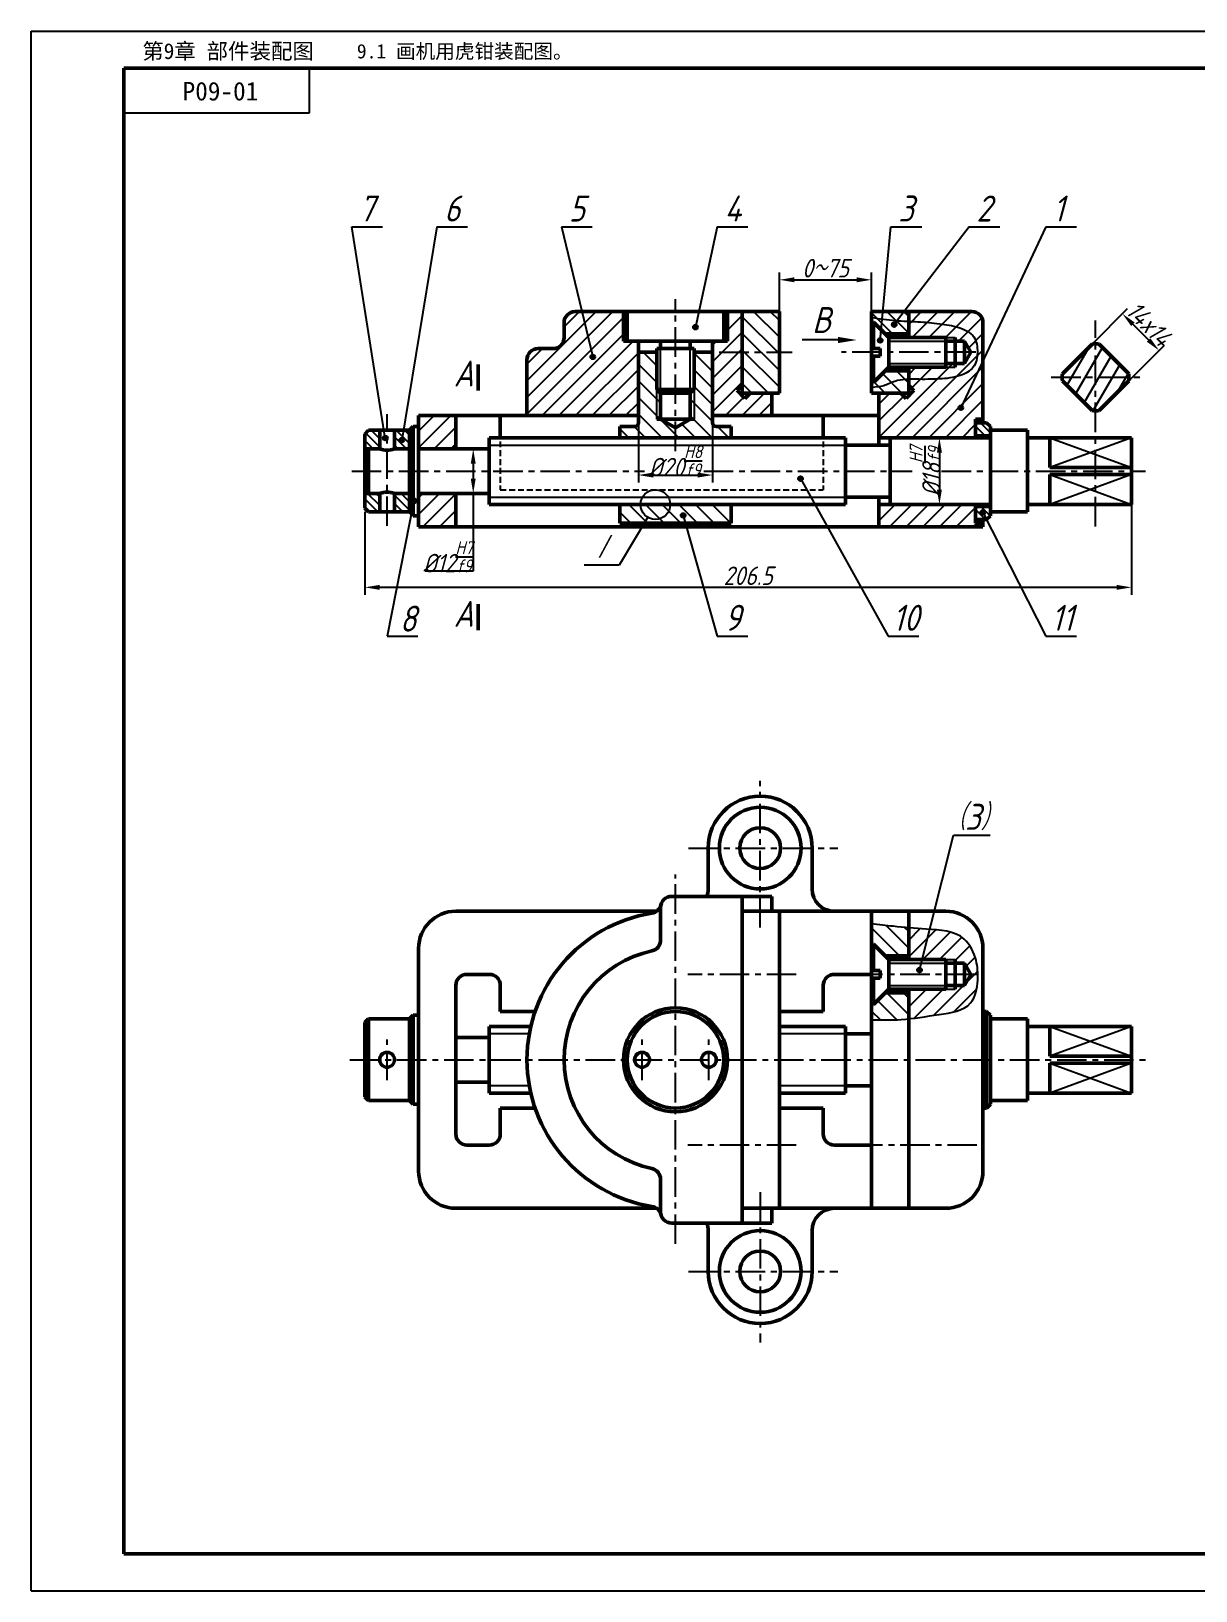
# Model space of a CAD drawing. Header units: millimetres. Extents: x 0 to 594, y 0 to 420.
# Drawn here: x 0 to 313.7, y 0 to 420 of the extents above; entities that cross this region are included whole.
import ezdxf

# ---------------------------------------------------------------- set-up
doc = ezdxf.new("R2010")
doc.units = ezdxf.units.MM
doc.header["$LTSCALE"] = 0.25
doc.linetypes.add('CENTER', pattern=[50.8, 31.75, -6.35, 6.35, -6.35])
doc.linetypes.add('HIDDEN', pattern=[9.525, 6.35, -3.175])
for name, color, linetype in [('点画线层', 7, 'CENTER'), ('细实线层', 7, 'Continuous'), ('虚线层', 7, 'HIDDEN')]:
    doc.layers.add(name, color=color, linetype=linetype)
doc.layers.add('粗实线层', color=7, linetype='Continuous', lineweight=50)
doc.styles.get("Standard").update_dxf_attribs({"font": 'gbeitc.shx', "height": 5, "bigfont": 'gbcbig.shx'})
doc.styles.add('宋体', font='', dxfattribs={"height": 3})
doc.styles.get('宋体').set_extended_font_data('SimSun')
doc.dimstyles.new('ISO-25', dxfattribs={"dimtxt": 5, "dimasz": 4, "dimexe": 2, "dimexo": 0, "dimtad": 1, "dimtoh": 1, "dimdsep": 46, "dimtxsty": 'Standard', "dimcen": 0, "dimclrd": 256, "dimclre": 256, "dimclrt": 256, "dimadec": 0, "dimazin": 0, "dimtfac": 1, "dimtmove": 0, "dimatfit": 3, "dimfxl": 0, "dimlwd": -1, "dimlwe": -1, "dimarcsym": 0})
pattern_1 = [(135, (-439.6516, 489.0503), (-1.122532, -1.122532), [])]

# ---------------------------------------------------------------- blocks, each defined once
blk = doc.blocks.new('*D2')
at = {"transparency": 16777216}
for p, q in [((89.87, 290.52), (89.87, 268.23)), ((296.37, 292.52), (296.37, 268.23)), ((292.37, 270.23), (93.87, 270.23))]:
    blk.add_line(p, q, dxfattribs=at)
for points in [[(93.87, 270.89), (93.87, 269.56), (89.87, 270.23)], [(292.37, 270.89), (292.37, 269.56), (296.37, 270.23)]]:
    blk.add_solid(points, dxfattribs=at)
at = {"layer": 'Defpoints', "color": 0, "transparency": 16777216}
for p in [(89.87, 290.52), (296.37, 292.52), (89.87, 270.23)]:
    blk.add_point(p, dxfattribs=at)
at = {"transparency": 16777216, "insert": (193.12, 273.35), "char_height": 5, "attachment_point": 5}
blk.add_mtext('206.5', dxfattribs=at)
blk = doc.blocks.new('*D3')
at = {"transparency": 16777216}
for p, q in [((201.55, 344.52), (201.55, 355.05)), ((205.55, 353.05), (222.37, 353.05)), ((226.37, 344.52), (226.37, 355.05))]:
    blk.add_line(p, q, dxfattribs=at)
for points in [[(205.55, 353.72), (205.55, 352.39), (201.55, 353.05)], [(222.37, 353.72), (222.37, 352.39), (226.37, 353.05)]]:
    blk.add_solid(points, dxfattribs=at)
at = {"layer": 'Defpoints', "color": 0, "transparency": 16777216}
for p in [(226.37, 353.05), (201.55, 344.52), (226.37, 344.52)]:
    blk.add_point(p, dxfattribs=at)
at = {"transparency": 16777216, "insert": (213.96, 356.18), "char_height": 5, "attachment_point": 5}
blk.add_mtext('0～75', dxfattribs=at)
blk = doc.blocks.new('*D6')
at = {"transparency": 16777216}
for p, q in [((231.37, 310.52), (246.65, 310.52)), ((244.65, 306.52), (244.65, 296.52)), ((231.37, 292.52), (246.65, 292.52))]:
    blk.add_line(p, q, dxfattribs=at)
for points in [[(243.99, 306.52), (245.32, 306.52), (244.65, 310.52)], [(243.99, 296.52), (245.32, 296.52), (244.65, 292.52)]]:
    blk.add_solid(points, dxfattribs=at)
at = {"layer": 'Defpoints', "color": 0, "transparency": 16777216}
for p in [(231.37, 310.52), (231.37, 292.52), (244.65, 292.52)]:
    blk.add_point(p, dxfattribs=at)
at = {"transparency": 16777216, "insert": (240.82, 301.52), "char_height": 5, "attachment_point": 5, "rotation": 90}
blk.add_mtext('%%C18{\\H0.7x;\\SH7/f9;}', dxfattribs=at)
blk = doc.blocks.new('*D7')
at = {"transparency": 16777216}
for p, q in [((163.55, 314.52), (163.55, 298.47)), ((183.55, 314.52), (183.55, 298.47)), ((167.55, 300.47), (179.55, 300.47))]:
    blk.add_line(p, q, dxfattribs=at)
for points in [[(167.55, 301.13), (167.55, 299.8), (163.55, 300.47)], [(179.55, 301.13), (179.55, 299.8), (183.55, 300.47)]]:
    blk.add_solid(points, dxfattribs=at)
at = {"layer": 'Defpoints', "color": 0, "transparency": 16777216}
for p in [(163.55, 314.52), (183.55, 314.52), (183.55, 300.47)]:
    blk.add_point(p, dxfattribs=at)
at = {"transparency": 16777216, "insert": (173.55, 304.3), "char_height": 5, "attachment_point": 5}
blk.add_mtext('%%C20{\\H0.7x;\\SH8/f9;}', dxfattribs=at)
blk = doc.blocks.new('*D8')
at = {"transparency": 16777216}
for p, q in [((114.37, 307.52), (121.07, 307.52)), ((119.07, 303.52), (119.07, 299.52)), ((114.37, 295.52), (121.07, 295.52)), ((119.07, 295.52), (119.07, 274.62)), ((119.07, 274.62), (106.09, 274.62))]:
    blk.add_line(p, q, dxfattribs=at)
for points in [[(118.41, 303.52), (119.74, 303.52), (119.07, 307.52)], [(118.41, 299.52), (119.74, 299.52), (119.07, 295.52)]]:
    blk.add_solid(points, dxfattribs=at)
at = {"layer": 'Defpoints', "color": 0, "transparency": 16777216}
for p in [(114.37, 307.52), (114.37, 295.52), (119.07, 295.52)]:
    blk.add_point(p, dxfattribs=at)
at = {"transparency": 16777216, "insert": (112.27, 278.45), "char_height": 5, "attachment_point": 5}
blk.add_mtext('%%C12{\\H0.7x;\\SH7/f9;}', dxfattribs=at)
blk = doc.blocks.new('*D9')
at = {"transparency": 16777216}
for p, q in [((285.76, 335.74), (295.35, 345.33)), ((296.76, 341.08), (301, 336.84)), ((295.66, 325.84), (305.25, 335.43))]:
    blk.add_line(p, q, dxfattribs=at)
for points in [[(297.23, 341.56), (296.29, 340.61), (293.93, 343.91)], [(301.47, 337.31), (300.53, 336.37), (303.83, 334.01)]]:
    blk.add_solid(points, dxfattribs=at)
at = {"layer": 'Defpoints', "color": 0, "transparency": 16777216}
for p in [(285.76, 335.74), (303.83, 334.01), (295.66, 325.84)]:
    blk.add_point(p, dxfattribs=at)
at = {"transparency": 16777216, "insert": (301.09, 341.17), "char_height": 5, "attachment_point": 5, "rotation": 315}
blk.add_mtext('14x14', dxfattribs=at)

msp = doc.modelspace()

# ---------------------------------------------------------------- hatches: boundary and pattern name
h = msp.add_hatch()
h.set_pattern_fill('ANSI31', color=256, style=0)
h.set_pattern_definition([(45, (116.1975, -160.7896), (-2.245064, 2.245064), [])])
h.paths.add_polyline_path([(114.372, 316.523), (104.372, 316.523), (104.372, 313.523), (104.372, 307.523), (114.372, 307.523)])
h.paths.add_polyline_path([(114.372, 295.523), (104.372, 295.523), (104.372, 289.523), (104.372, 286.523), (114.372, 286.523)])
h.paths.add_polyline_path([(256.372, 341.523, 0.4142136), (253.372, 344.523), (236.372, 344.523), (236.372, 337.523), (246.372, 337.523), (248.872, 337.523), (248.872, 336.523), (251.372, 336.523), (253.104, 333.523), (251.372, 330.523), (248.872, 330.523), (248.872, 329.523), (246.372, 329.523), (236.372, 329.523), (236.372, 324.645), (237.786, 323.23), (235.664, 321.109), (234.25, 322.523), (228.372, 322.523), (228.372, 310.523), (254.372, 310.523), (254.372, 314.523), (254.372, 315.523), (256.372, 315.523)])
h.paths.add_polyline_path([(248.872, 337.523), (246.372, 337.523), (246.372, 336.523), (248.872, 336.523)], flags=17)
h.paths.add_polyline_path([(248.872, 330.523), (246.372, 330.523), (246.372, 329.523), (248.872, 329.523)], flags=17)
h.paths.add_polyline_path([(254.372, 292.023), (254.372, 292.523), (231.372, 292.523), (228.372, 292.523), (228.372, 286.523), (256.372, 286.523), (256.372, 287.523), (254.372, 287.523)])
h = msp.add_hatch()
h.set_pattern_fill('ANSI31', color=256, style=0)
h.set_pattern_definition([(45, (-439.6516, 489.0503), (-2.245064, 2.245064), [])])
h.paths.add_polyline_path([(163.552, 333.523), (163.552, 336.523), (160.552, 336.523), (159.552, 336.523), (159.552, 344.523), (146.552, 344.523, 0.4142136), (143.552, 341.523), (143.552, 337.523, -0.4142136), (140.552, 334.523), (136.552, 334.523, 0.4142136), (133.552, 331.523), (133.552, 316.523), (163.552, 316.523)])
h.paths.add_polyline_path([(191.552, 344.523), (187.552, 344.523), (187.552, 336.523), (186.552, 336.523), (183.552, 336.523), (183.552, 316.523), (199.552, 316.523), (199.552, 322.523), (193.673, 322.523), (192.259, 321.109), (190.137, 323.23), (191.552, 324.645)])
h = msp.add_hatch()
h.set_pattern_fill('ANSI31', color=256, angle=90, style=0)
h.set_pattern_definition([(135, (116.1975, -160.7896), (-2.245064, -2.245064), [])])
h.paths.add_polyline_path([(201.552, 344.523), (191.552, 344.523), (191.552, 333.523), (201.552, 333.523)])
h.paths.add_polyline_path([(201.552, 333.523), (191.552, 333.523), (191.552, 324.645), (191.552, 322.523), (200.752, 322.523), (201.552, 322.523)])
h.paths.add_polyline_path([(236.372, 344.523), (226.372, 344.523), (226.372, 341.612), (226.872, 341.612), (230.006, 338.523), (236.372, 338.523)])
h.paths.add_polyline_path([(236.372, 328.523), (230.006, 328.523), (226.872, 325.435), (226.372, 325.435), (226.372, 322.523), (236.372, 322.523)])
h = msp.add_hatch(color=256)
edge = h.paths.add_edge_path()
edge.add_arc((178.928, 340.299), 0.64, 0, 360)
h = msp.add_hatch(color=256)
edge = h.paths.add_edge_path()
edge.add_arc((232.475, 340.975), 0.64, 0, 360)
h = msp.add_hatch(color=256)
edge = h.paths.add_edge_path()
edge.add_arc((228.7, 336.734), 0.64, 0, 360)
h = msp.add_hatch(color=256)
edge = h.paths.add_edge_path()
edge.add_arc((151.263, 332.288), 0.64, 0, 360)
h = msp.add_hatch()
h.set_pattern_fill('ANSI31', color=256, angle=90, style=0)
h.set_pattern_definition([(135, (-439.6516, 489.0503), (-2.245064, -2.245064), [])])
h.paths.add_polyline_path([(168.552, 333.523), (163.552, 333.523), (163.552, 314.523, -0.4142136), (162.552, 313.523), (158.552, 313.523), (158.552, 310.523), (173.552, 310.523), (173.552, 313.214), (169.552, 315.523), (168.552, 315.523), (168.552, 323.523)])
h.paths.add_polyline_path([(183.552, 333.523), (178.552, 333.523), (178.552, 323.523), (178.552, 315.523), (177.552, 315.523), (173.552, 313.214), (173.552, 310.523), (188.552, 310.523), (188.552, 313.523), (184.552, 313.523, -0.4142136), (183.552, 314.523)])
h.paths.add_polyline_path([(169.552, 322.523), (168.552, 323.523), (168.552, 315.523), (169.552, 315.523)], flags=17)
h.paths.add_polyline_path([(178.552, 323.523), (177.552, 322.523), (177.552, 315.523), (178.552, 315.523)], flags=17)
h.paths.add_polyline_path([(188.552, 292.523), (158.552, 292.523), (158.552, 287.523), (188.552, 287.523)])
h = msp.add_hatch(color=256)
edge = h.paths.add_edge_path()
edge.add_arc((250.402, 318.591), 0.64, 0, 360)
h = msp.add_hatch()
h.set_pattern_fill('ANSI31', color=256, scale=0.5, angle=90, style=0)
h.set_pattern_definition(pattern_1)
h.paths.add_polyline_path([(93.872, 312.523), (90.872, 312.523), (89.872, 311.523), (89.872, 307.523), (93.872, 307.523)])
h.paths.add_polyline_path([(101.872, 312.523), (97.872, 312.523), (97.872, 307.523), (101.872, 307.523)])
h.paths.add_polyline_path([(93.872, 295.523), (90.872, 295.523), (89.872, 295.523), (89.872, 291.523), (90.872, 290.523), (93.872, 290.523)])
h.paths.add_polyline_path([(101.872, 295.523), (97.872, 295.523), (97.872, 290.523), (101.872, 290.523)])
h = msp.add_hatch(color=256)
edge = h.paths.add_edge_path()
edge.add_arc((95.393, 310.441), 0.64, 0, 360)
h = msp.add_hatch()
h.set_pattern_fill('ANSI31', color=256, scale=0.5, angle=90, style=0)
h.set_pattern_definition(pattern_1)
h.paths.add_polyline_path([(258.372, 313.523), (257.372, 314.523), (254.372, 314.523), (254.372, 311.023), (258.372, 311.023), (258.372, 312.523)])
h.paths.add_polyline_path([(258.372, 290.523), (258.372, 292.023), (254.372, 292.023), (254.372, 288.523), (257.372, 288.523), (258.372, 289.523)])
h = msp.add_hatch(color=256)
edge = h.paths.add_edge_path()
edge.add_arc((99.829, 309.887), 0.64, 0, 360)
h = msp.add_hatch(color=256)
edge = h.paths.add_edge_path()
edge.add_arc((207.234, 299.506), 0.64, 0, 360)
h = msp.add_hatch(color=256)
edge = h.paths.add_edge_path()
edge.add_arc((103.118, 293.532), 0.64, 0, 360)
h = msp.add_hatch(color=256)
edge = h.paths.add_edge_path()
edge.add_arc((175.625, 289.61), 0.64, 0, 360)
h = msp.add_hatch(color=256)
edge = h.paths.add_edge_path()
edge.add_arc((256.332, 290.418), 0.64, 0, 360)
h = msp.add_hatch()
h.set_pattern_fill('ANSI31', color=256, angle=90, style=0)
h.set_pattern_definition([(135, (-272.0847, 151.6688), (-2.245064, -2.245064), [])])
edge = h.paths.add_edge_path()
edge.add_spline(control_points=[(236.372, 178.566), (234.974, 178.68), (231.688, 178.977), (228.323, 179.358), (226.372, 179.578)], knot_values=[60.9224074, 60.9224074, 60.9224074, 60.9224074, 65.1691788, 71.0309723, 71.0309723, 71.0309723, 71.0309723], degree=3, periodic=0)
edge.add_line((226.372, 179.578), (226.372, 174.095))
edge.add_line((226.372, 174.095), (226.872, 174.095))
edge.add_line((226.872, 174.095), (230.006, 171.007))
edge.add_line((230.006, 171.007), (236.372, 171.007))
edge.add_line((236.372, 171.007), (236.372, 178.566))
edge = h.paths.add_edge_path()
edge.add_line((236.372, 161.007), (230.006, 161.007))
edge.add_line((230.006, 161.007), (226.872, 157.918))
edge.add_line((226.872, 157.918), (226.372, 157.918))
edge.add_line((226.372, 157.918), (226.372, 153.768))
edge.add_spline(control_points=[(226.372, 153.768), (229.067, 153.726), (232.453, 153.675), (235.709, 153.961), (236.372, 154.03)], knot_values=[0, 0, 0, 0, 8.004043, 10.0547279, 10.0547279, 10.0547279, 10.0547279], degree=3, periodic=0)
edge.add_line((236.372, 154.03), (236.372, 161.007))
h = msp.add_hatch()
h.set_pattern_fill('ANSI31', color=256, style=0)
h.set_pattern_definition([(45, (-272.0847, 151.6688), (-2.245064, 2.245064), [])])
edge = h.paths.add_edge_path()
edge.add_spline(control_points=[(236.372, 154.03), (239.05, 154.311), (244.588, 155.272), (253.715, 156.491), (255.208, 164.222), (254.813, 170.152), (251.222, 177.636), (243.001, 178.07), (237.908, 178.44), (236.372, 178.566)], knot_values=[10.0547279, 10.0547279, 10.0547279, 10.0547279, 18.3395982, 27.3166632, 33.7626683, 39.1251481, 45.653877, 56.2538739, 60.9224074, 60.9224074, 60.9224074, 60.9224074], degree=3, periodic=0)
edge.add_line((236.372, 178.566), (236.372, 170.007))
edge.add_line((236.372, 170.007), (246.372, 170.007))
edge.add_line((246.372, 170.007), (248.872, 170.007))
edge.add_line((248.872, 170.007), (248.872, 169.007))
edge.add_line((248.872, 169.007), (251.372, 169.007))
edge.add_line((251.372, 169.007), (253.104, 166.007))
edge.add_line((253.104, 166.007), (251.372, 163.007))
edge.add_line((251.372, 163.007), (248.872, 163.007))
edge.add_line((248.872, 163.007), (248.872, 162.007))
edge.add_line((248.872, 162.007), (246.372, 162.007))
edge.add_line((246.372, 162.007), (236.372, 162.007))
edge.add_line((236.372, 162.007), (236.372, 154.03))
h.paths.add_polyline_path([(248.872, 170.007), (246.372, 170.007), (246.372, 169.007), (248.872, 169.007)], flags=17)
h.paths.add_polyline_path([(248.872, 163.007), (246.372, 163.007), (246.372, 162.007), (248.872, 162.007)], flags=17)
h = msp.add_hatch(color=256)
edge = h.paths.add_edge_path()
edge.add_arc((239.279, 167.175), 0.64, 0, 360)
at = {"layer": '细实线层'}
h = msp.add_hatch(dxfattribs=at)
h.set_pattern_fill('ANSI31', color=256, angle=15, style=0)
h.set_pattern_definition([(60, (-72.1097, 199.0826), (-2.74963, 1.5875), [])])
h.paths.add_polyline_path([(286.713, 335.793, 0.0264372), (285.763, 335.743), (277.763, 327.743, 0.0264372), (277.713, 326.793), (286.713, 326.793)])
h.paths.add_polyline_path([(286.713, 326.793), (277.713, 326.793, 0.0264372), (277.763, 325.843), (285.763, 317.843, 0.0264372), (286.713, 317.793)])
h.paths.add_polyline_path([(295.662, 325.843, 0.0264372), (295.713, 326.793), (286.713, 326.793), (286.713, 317.793, 0.0264372), (287.662, 317.843)])
h.paths.add_polyline_path([(287.662, 335.743, 0.0264372), (286.713, 335.793), (286.713, 326.793), (295.713, 326.793, 0.0264372), (295.662, 327.743)])

# ---------------------------------------------------------------- linework, layer by layer
for p, q in [((0, 0), (0, 420)), ((0, 420), (594, 420)), ((75, 398), (75, 410)), ((25, 398), (75, 398)), ((86.347, 367.307), (94.619, 367.307)), ((109.297, 367.307), (99.829, 309.887)), ((109.297, 367.307), (117.57, 367.307)), ((142.874, 367.307), (151.147, 367.307)), ((142.874, 367.307), (151.263, 332.288)), ((184.804, 367.307), (178.928, 340.299)), ((184.804, 367.307), (193.076, 367.307)), ((228.7, 336.734), (231.597, 367.307)), ((231.597, 367.307), (239.87, 367.307)), ((252.685, 367.307), (232.475, 340.975)), ((273.309, 367.307), (250.402, 318.591)), ((252.685, 367.307), (260.958, 367.307)), ((273.309, 367.307), (281.581, 367.307)), ((231.022, 336.523), (246.372, 336.523)), ((246.372, 337.523), (248.872, 337.523)), ((169.552, 322.523), (169.552, 334.523)), ((177.552, 322.523), (177.552, 334.523)), ((231.022, 330.523), (246.372, 330.523)), ((246.372, 329.523), (248.872, 329.523)), ((168.552, 315.523), (168.552, 323.523)), ((178.552, 323.523), (178.552, 315.523)), ((123.372, 308.523), (219.372, 308.523)), ((274.372, 310.523), (296.372, 302.473)), ((296.372, 310.523), (274.372, 302.473)), ((274.372, 300.574), (296.372, 292.523)), ((296.372, 300.574), (274.372, 292.523)), ((123.372, 294.523), (219.372, 294.523)), ((166.102, 289.091), (158.409, 276.236)), ((158.409, 276.236), (148.957, 276.236)), ((95.895, 257.095), (104.168, 257.095)), ((184.804, 257.095), (193.076, 257.095)), ((230.828, 257.095), (239.101, 257.095)), ((273.309, 257.095), (281.581, 257.095)), ((239.279, 167.175), (248.451, 203.474)), ((248.451, 203.474), (258.346, 203.474)), ((231.022, 169.007), (246.372, 169.007)), ((246.372, 170.007), (248.872, 170.007)), ((231.022, 163.007), (246.372, 163.007)), ((246.372, 162.007), (248.872, 162.007)), ((274.372, 152.007), (296.372, 143.956)), ((296.372, 152.007), (274.372, 143.956)), ((134.169, 150.007), (123.372, 150.007)), ((219.372, 150.007), (201.552, 150.007)), ((274.372, 142.057), (296.372, 134.007)), ((296.372, 142.057), (274.372, 134.007)), ((134.169, 136.007), (123.372, 136.007)), ((219.372, 136.007), (201.552, 136.007)), ((0, 0), (594, 0))]:
    msp.add_line(p, q)
at = {"lineweight": 50}
for p, q in [((25, 10), (25, 410)), ((25, 410), (584, 410)), ((25, 10), (584, 10))]:
    msp.add_line(p, q, dxfattribs=at)
for centre, radius in [((178.928, 340.299), 0.64), ((232.475, 340.975), 0.64), ((228.7, 336.734), 0.64), ((151.263, 332.288), 0.64), ((250.402, 318.591), 0.64), ((95.393, 310.441), 0.64), ((99.829, 309.887), 0.64), ((207.234, 299.506), 0.64), ((103.118, 293.532), 0.64), ((168.156, 292.523), 4), ((175.625, 289.61), 0.64), ((256.332, 290.418), 0.64), ((239.279, 167.175), 0.64)]:
    msp.add_circle(centre, radius)
msp.add_spline([(226.372, 153.768), (234.375, 153.858), (244.621, 155.217), (253.053, 158.296), (254.958, 164.454), (254.504, 169.797), (251.331, 175.503), (241.085, 178.22), (232.199, 178.944), (226.372, 179.578)], degree=3)
at = {"layer": '点画线层'}
for p, q in [((173.552, 306.917), (173.552, 347.811)), ((286.713, 286.635), (286.713, 342.097)), ((185.343, 333.523), (204.969, 333.523)), ((254.44, 333.523), (218.269, 333.523)), ((274.787, 326.793), (299.07, 326.793)), ((95.872, 286.755), (95.872, 316.833)), ((86.355, 301.523), (165.202, 301.523)), ((181.152, 301.523), (237.27, 301.523)), ((245.245, 301.523), (300.166, 301.523)), ((196.372, 178.621), (196.372, 218.114)), ((177.053, 200.007), (217.314, 200.007)), ((173.552, 93.423), (173.552, 192.934)), ((206.106, 166.007), (176.862, 166.007)), ((254.734, 166.007), (221.331, 166.007)), ((95.872, 137.507), (95.872, 148.507)), ((164.552, 137.507), (164.552, 148.507)), ((182.552, 137.507), (182.552, 148.507)), ((85.834, 143.007), (300.78, 143.007)), ((206.106, 120.007), (176.862, 120.007)), ((254.734, 120.007), (221.331, 120.007)), ((196.372, 107.393), (196.372, 66.839)), ((177.053, 86.007), (217.314, 86.007))]:
    msp.add_line(p, q, dxfattribs=at)
at = {"layer": '粗实线层'}
for p, q in [((159.552, 344.523), (146.552, 344.523)), ((159.552, 344.523), (160.552, 344.523)), ((159.552, 336.523), (159.552, 344.523)), ((186.552, 344.523), (160.552, 344.523)), ((160.552, 344.523), (160.552, 336.523)), ((186.552, 344.523), (187.552, 344.523)), ((186.552, 344.523), (186.552, 336.523)), ((187.552, 344.523), (187.552, 336.523)), ((191.552, 344.523), (187.552, 344.523)), ((191.552, 344.523), (191.552, 322.523)), ((201.552, 344.523), (191.552, 344.523)), ((191.552, 324.645), (191.552, 344.523)), ((201.552, 322.523), (201.552, 344.523)), ((236.372, 344.523), (226.372, 344.523)), ((226.372, 322.523), (226.372, 344.523)), ((236.372, 344.523), (236.372, 337.523)), ((253.372, 344.523), (236.372, 344.523)), ((236.372, 337.523), (236.372, 344.523)), ((143.552, 341.523), (143.552, 337.523)), ((226.872, 341.612), (226.372, 341.612)), ((226.872, 341.612), (226.872, 334.523)), ((226.872, 341.612), (231.022, 337.523)), ((256.372, 314.523), (256.372, 341.523)), ((160.552, 336.523), (159.552, 336.523)), ((186.552, 336.523), (160.552, 336.523)), ((163.552, 316.523), (163.552, 336.523)), ((169.552, 336.523), (169.552, 334.523)), ((177.552, 336.523), (177.552, 334.523)), ((183.552, 336.523), (183.552, 316.523)), ((187.552, 336.523), (186.552, 336.523)), ((236.372, 338.523), (230.006, 338.523)), ((231.022, 337.523), (231.022, 333.523)), ((231.022, 337.523), (246.372, 337.523)), ((246.372, 337.523), (246.372, 333.523)), ((246.372, 336.523), (251.372, 336.523)), ((248.872, 329.523), (248.872, 337.523)), ((251.372, 330.523), (251.372, 336.523)), ((251.372, 336.523), (253.104, 333.523)), ((140.552, 334.523), (136.552, 334.523)), ((163.552, 333.523), (163.552, 314.523)), ((168.552, 333.523), (163.552, 333.523)), ((178.552, 334.523), (168.552, 334.523)), ((168.552, 334.523), (168.552, 323.523)), ((178.552, 334.523), (178.552, 323.523)), ((183.552, 333.523), (178.552, 333.523)), ((183.552, 314.523), (183.552, 333.523)), ((228.672, 334.523), (226.372, 334.523)), ((228.672, 332.523), (226.372, 332.523)), ((226.872, 332.523), (226.872, 325.435)), ((228.672, 332.523), (228.672, 334.523)), ((231.022, 333.523), (231.022, 329.523)), ((246.372, 333.523), (246.372, 329.523)), ((251.372, 330.523), (253.104, 333.523)), ((277.763, 327.743), (285.763, 335.743)), ((287.662, 335.743), (295.662, 327.743)), ((120.372, 323.217), (120.372, 330.217)), ((133.552, 331.523), (133.552, 316.523)), ((226.872, 325.435), (231.022, 329.523)), ((236.372, 328.523), (230.006, 328.523)), ((231.022, 329.523), (246.372, 329.523)), ((236.372, 322.523), (236.372, 329.523)), ((236.372, 329.523), (236.372, 324.645)), ((246.372, 330.523), (251.372, 330.523)), ((178.552, 323.523), (168.552, 323.523)), ((169.552, 322.523), (168.552, 323.523)), ((177.552, 322.523), (178.552, 323.523)), ((190.137, 323.23), (191.552, 324.645)), ((226.372, 325.435), (226.872, 325.435)), ((236.372, 324.645), (237.786, 323.23)), ((277.763, 325.843), (285.763, 317.843)), ((287.662, 317.843), (295.662, 325.843)), ((177.552, 322.523), (169.552, 322.523)), ((169.552, 322.523), (169.552, 315.523)), ((177.552, 322.523), (177.552, 315.523)), ((192.259, 321.109), (190.137, 323.23)), ((191.552, 322.523), (200.752, 322.523)), ((193.673, 322.523), (192.259, 321.109)), ((201.552, 322.523), (193.673, 322.523)), ((199.552, 316.523), (199.552, 322.523)), ((226.372, 322.523), (236.372, 322.523)), ((234.25, 322.523), (228.372, 322.523)), ((228.372, 322.523), (228.372, 310.523)), ((235.664, 321.109), (234.25, 322.523)), ((237.786, 323.23), (235.664, 321.109)), ((104.372, 316.523), (104.372, 313.523)), ((114.372, 316.523), (104.372, 316.523)), ((117.372, 316.523), (114.372, 316.523)), ((114.372, 307.523), (114.372, 316.523)), ((117.372, 316.523), (123.372, 316.523)), ((126.372, 316.523), (123.372, 316.523)), ((126.372, 316.523), (126.372, 310.523)), ((126.372, 316.523), (133.552, 316.523)), ((133.552, 316.523), (163.552, 316.523)), ((178.552, 315.523), (168.552, 315.523)), ((169.552, 315.523), (173.552, 313.214)), ((173.552, 313.214), (177.552, 315.523)), ((183.552, 316.523), (199.552, 316.523)), ((199.552, 316.523), (213.372, 316.523)), ((213.372, 316.523), (213.372, 310.523)), ((216.372, 316.523), (213.372, 316.523)), ((216.372, 316.523), (225.372, 316.523)), ((228.372, 316.523), (225.372, 316.523)), ((254.372, 315.523), (254.372, 311.023)), ((256.372, 315.523), (254.372, 315.523)), ((90.872, 312.523), (89.872, 311.523)), ((89.872, 311.523), (89.872, 307.523)), ((93.872, 312.523), (90.872, 312.523)), ((93.872, 307.523), (93.872, 312.523)), ((93.872, 307.523), (93.872, 312.523)), ((93.872, 312.523), (97.872, 312.523)), ((97.872, 312.523), (97.872, 307.523)), ((101.872, 312.523), (97.872, 312.523)), ((97.872, 307.523), (97.872, 312.523)), ((101.872, 312.523), (102.872, 313.523)), ((101.872, 312.523), (101.872, 301.523)), ((102.872, 313.523), (102.872, 301.523)), ((102.872, 313.523), (104.372, 313.523)), ((104.372, 313.523), (104.372, 301.523)), ((158.552, 313.523), (158.552, 310.523)), ((162.552, 313.523), (158.552, 313.523)), ((188.552, 313.523), (184.552, 313.523)), ((188.552, 310.523), (188.552, 313.523)), ((254.372, 314.523), (256.372, 314.523)), ((254.372, 310.523), (254.372, 314.523)), ((257.372, 314.523), (254.372, 314.523)), ((254.372, 311.023), (258.372, 311.023)), ((258.372, 313.523), (257.372, 314.523)), ((258.372, 312.523), (258.372, 313.523)), ((258.372, 312.523), (258.372, 290.523)), ((258.372, 312.523), (268.372, 312.523)), ((268.372, 312.523), (268.372, 290.523)), ((89.872, 295.523), (89.872, 307.523)), ((89.872, 307.523), (93.872, 307.523)), ((90.872, 307.523), (90.872, 295.523)), ((90.872, 307.523), (93.872, 307.523)), ((97.872, 307.523), (101.872, 307.523)), ((97.872, 307.523), (101.872, 307.523)), ((104.372, 307.523), (123.372, 307.523)), ((104.872, 307.523), (114.372, 307.523)), ((123.372, 310.523), (123.372, 292.523)), ((123.372, 310.523), (219.372, 310.523)), ((219.372, 310.523), (219.372, 292.523)), ((219.372, 308.523), (231.372, 308.523)), ((228.372, 308.523), (228.372, 310.523)), ((228.372, 310.523), (254.372, 310.523)), ((231.372, 310.523), (231.372, 292.523)), ((231.372, 310.523), (258.372, 310.523)), ((268.372, 310.523), (296.372, 310.523)), ((274.372, 302.473), (274.372, 310.523)), ((296.372, 292.523), (296.372, 310.523)), ((296.372, 302.473), (274.372, 302.473)), ((101.872, 301.523), (101.872, 290.523)), ((102.872, 301.523), (102.872, 289.523)), ((104.372, 301.523), (104.372, 289.523)), ((274.372, 292.523), (274.372, 300.574)), ((296.372, 300.574), (274.372, 300.574)), ((89.872, 295.523), (89.872, 291.523)), ((93.872, 295.523), (89.872, 295.523)), ((90.872, 295.523), (93.872, 295.523)), ((93.872, 290.523), (93.872, 295.523)), ((93.872, 290.523), (93.872, 295.523)), ((97.872, 295.523), (97.872, 290.523)), ((101.872, 295.523), (97.872, 295.523)), ((97.872, 295.523), (101.872, 295.523)), ((97.872, 290.523), (97.872, 295.523)), ((104.372, 295.523), (123.372, 295.523)), ((114.372, 295.523), (104.872, 295.523)), ((114.372, 286.523), (114.372, 295.523)), ((219.372, 294.523), (231.372, 294.523)), ((228.372, 292.523), (228.372, 294.523)), ((89.872, 291.523), (90.872, 290.523)), ((90.872, 290.523), (93.872, 290.523)), ((93.872, 290.523), (97.872, 290.523)), ((97.872, 290.523), (101.872, 290.523)), ((101.872, 290.523), (102.872, 289.523)), ((123.372, 292.523), (219.372, 292.523)), ((158.552, 292.523), (158.552, 287.523)), ((188.552, 287.523), (188.552, 292.523)), ((254.372, 292.523), (228.372, 292.523)), ((228.372, 292.523), (228.372, 286.523)), ((231.372, 292.523), (258.372, 292.523)), ((254.372, 288.523), (254.372, 292.523)), ((254.372, 292.023), (254.372, 287.523)), ((258.372, 292.023), (254.372, 292.023)), ((258.372, 289.523), (258.372, 290.523)), ((258.372, 290.523), (268.372, 290.523)), ((268.372, 292.523), (296.372, 292.523)), ((102.872, 289.523), (104.372, 289.523)), ((104.372, 289.523), (104.372, 286.523)), ((104.372, 286.523), (114.372, 286.523)), ((114.372, 286.523), (117.372, 286.523)), ((225.372, 286.523), (117.372, 286.523)), ((158.552, 287.523), (188.552, 287.523)), ((225.372, 286.523), (228.372, 286.523)), ((228.372, 286.523), (256.372, 286.523)), ((256.372, 288.523), (254.372, 288.523)), ((254.372, 288.523), (257.372, 288.523)), ((254.372, 287.523), (256.372, 287.523)), ((256.372, 286.523), (256.372, 288.523)), ((257.372, 288.523), (258.372, 289.523)), ((120.372, 258.71), (120.372, 265.71)), ((182.372, 189.007), (182.372, 200.007)), ((210.372, 200.007), (210.372, 189.007)), ((191.552, 187.007), (172.552, 187.007)), ((192.259, 187.007), (191.552, 187.007)), ((191.552, 184.007), (191.552, 187.007)), ((193.673, 187.007), (192.259, 187.007)), ((199.552, 187.007), (193.673, 187.007)), ((199.552, 187.007), (199.552, 183.007)), ((168.454, 183.007), (114.372, 183.007)), ((169.552, 184.007), (169.552, 175.256)), ((191.552, 184.007), (191.552, 102.007)), ((191.552, 183.007), (191.552, 103.007)), ((191.552, 183.007), (201.552, 183.007)), ((226.372, 183.007), (201.552, 183.007)), ((201.552, 103.007), (201.552, 183.007)), ((236.372, 183.007), (226.372, 183.007)), ((226.372, 103.007), (226.372, 183.007)), ((246.372, 183.007), (236.372, 183.007)), ((236.372, 170.007), (236.372, 183.007)), ((236.372, 180.007), (236.372, 170.007)), ((104.372, 173.007), (104.372, 113.007)), ((226.372, 175.807), (226.372, 172.807)), ((226.872, 174.095), (226.372, 174.095)), ((226.872, 174.095), (226.872, 167.007)), ((226.872, 174.095), (231.022, 170.007)), ((256.372, 113.007), (256.372, 173.007)), ((236.372, 171.007), (230.006, 171.007)), ((231.022, 170.007), (231.022, 166.007)), ((231.022, 170.007), (246.372, 170.007)), ((246.372, 170.007), (246.372, 166.007)), ((246.372, 169.007), (251.372, 169.007)), ((248.872, 162.007), (248.872, 170.007)), ((251.372, 163.007), (251.372, 169.007)), ((251.372, 169.007), (253.104, 166.007)), ((117.372, 166.007), (123.372, 166.007)), ((216.372, 166.007), (225.372, 166.007)), ((228.672, 167.007), (226.372, 167.007)), ((228.672, 165.007), (226.372, 165.007)), ((226.872, 165.007), (226.872, 157.918)), ((228.672, 165.007), (228.672, 167.007)), ((231.022, 166.007), (231.022, 162.007)), ((246.372, 166.007), (246.372, 162.007)), ((251.372, 163.007), (253.104, 166.007)), ((114.372, 123.007), (114.372, 163.007)), ((126.372, 163.007), (126.372, 156.007)), ((201.552, 155.807), (201.552, 159.807)), ((213.372, 156.007), (213.372, 163.007)), ((226.872, 157.918), (231.022, 162.007)), ((236.372, 161.007), (230.006, 161.007)), ((231.022, 162.007), (246.372, 162.007)), ((236.372, 162.007), (236.372, 106.007)), ((236.372, 103.007), (236.372, 162.007)), ((246.372, 163.007), (251.372, 163.007)), ((126.372, 156.007), (135.723, 156.007)), ((201.552, 156.007), (213.372, 156.007)), ((226.372, 157.918), (226.872, 157.918)), ((226.372, 155.807), (226.372, 152.807)), ((256.372, 156.007), (257.372, 156.007)), ((257.372, 156.007), (257.372, 130.007)), ((258.372, 155.007), (257.372, 156.007)), ((89.872, 153.007), (90.872, 154.007)), ((89.872, 153.007), (89.872, 133.007)), ((90.872, 154.007), (90.872, 132.007)), ((90.872, 154.007), (101.872, 154.007)), ((101.872, 154.007), (102.872, 155.007)), ((101.872, 154.007), (101.872, 132.007)), ((101.872, 154.007), (101.872, 132.007)), ((102.872, 155.007), (102.872, 131.007)), ((102.872, 155.007), (104.372, 155.007)), ((134.577, 152.007), (123.372, 152.007)), ((123.372, 134.007), (123.372, 152.007)), ((219.372, 152.007), (201.552, 152.007)), ((219.372, 134.007), (219.372, 152.007)), ((226.372, 152.807), (226.372, 149.807)), ((258.372, 155.007), (258.372, 131.007)), ((258.372, 154.007), (268.372, 154.007)), ((268.372, 154.007), (268.372, 132.007)), ((268.372, 152.007), (274.372, 152.007)), ((268.372, 152.007), (296.372, 152.007)), ((274.372, 143.956), (274.372, 152.007)), ((296.372, 134.007), (296.372, 152.007)), ((114.372, 149.007), (123.372, 149.007)), ((219.372, 150.007), (226.372, 150.007)), ((226.372, 149.807), (226.372, 145.807)), ((296.372, 143.956), (274.372, 143.956)), ((274.372, 134.007), (274.372, 142.057)), ((296.372, 142.057), (274.372, 142.057)), ((114.372, 137.007), (123.372, 137.007)), ((219.372, 136.007), (226.372, 136.007)), ((89.872, 133.007), (90.872, 132.007)), ((90.872, 132.007), (101.872, 132.007)), ((101.872, 132.007), (102.872, 131.007)), ((102.872, 131.007), (104.372, 131.007)), ((134.577, 134.007), (123.372, 134.007)), ((219.372, 134.007), (201.552, 134.007)), ((258.372, 131.007), (257.372, 130.007)), ((258.372, 132.007), (268.372, 132.007)), ((268.372, 134.007), (274.372, 134.007)), ((268.372, 134.007), (296.372, 134.007)), ((135.723, 130.007), (126.372, 130.007)), ((126.372, 130.007), (126.372, 123.007)), ((213.372, 130.007), (201.552, 130.007)), ((213.372, 123.007), (213.372, 130.007)), ((256.372, 130.007), (257.372, 130.007)), ((123.372, 120.007), (117.372, 120.007)), ((225.372, 120.007), (216.372, 120.007)), ((169.552, 110.758), (169.552, 102.007)), ((114.372, 103.007), (168.454, 103.007)), ((191.552, 103.007), (201.552, 103.007)), ((191.552, 99.007), (191.552, 102.007)), ((199.552, 103.007), (199.552, 99.007)), ((201.552, 103.007), (226.372, 103.007)), ((236.372, 103.007), (226.372, 103.007)), ((236.372, 103.007), (246.372, 103.007)), ((172.552, 99.007), (191.552, 99.007)), ((182.372, 86.007), (182.372, 97.007)), ((191.552, 99.007), (192.259, 99.007)), ((192.259, 99.007), (193.673, 99.007)), ((193.673, 99.007), (199.552, 99.007)), ((210.372, 97.007), (210.372, 86.007))]:
    msp.add_line(p, q, dxfattribs=at)
for centre, radius in [((196.372, 200.007), 11), ((196.372, 200.007), 5.5), ((173.552, 143.007), 14), ((173.552, 143.007), 13), ((95.872, 143.007), 2), ((164.552, 143.007), 2), ((182.552, 143.007), 2), ((196.372, 86.007), 11), ((196.372, 86.007), 5.5)]:
    msp.add_circle(centre, radius, dxfattribs=at)
for centre, radius, start, end in [((146.552, 341.523), 3, 90, 180), ((253.372, 341.523), 3, 0, 90), ((140.552, 337.523), 3, 270, 0), ((136.552, 331.523), 3, 90, 180), ((286.713, 326.793), 9, 83.94244, 96.05756), ((286.713, 326.793), 9, 173.94244, 186.05756), ((286.713, 326.793), 9, 353.94244, 6.05756), ((286.713, 326.793), 9, 263.94244, 276.05756), ((162.552, 314.523), 1, 270, 0), ((184.552, 314.523), 1, 180, 270), ((196.372, 200.007), 14, 0, 180), ((176.372, 189.007), 6, 340.52878, 0), ((216.372, 189.007), 6, 180, 270), ((172.552, 184.007), 3, 90, 180), ((114.372, 173.007), 10, 90, 180), ((173.552, 143.007), 40, 99.12694, 260.87306), ((166.731, 185.462), 3, 279.12694, 345.96004), ((246.372, 173.007), 10, 0, 90), ((173.552, 143.007), 30, 102.24669, 257.75331), ((166.552, 175.256), 3, 282.24669, 0), ((117.372, 163.007), 3, 90, 180), ((123.372, 163.007), 3, 0, 90), ((216.372, 163.007), 3, 90, 180), ((225.372, 163.007), 3, 70.52878, 90), ((117.372, 123.007), 3, 180, 270), ((123.372, 123.007), 3, 270, 0), ((216.372, 123.007), 3, 180, 270), ((225.372, 123.007), 3, 270, 289.47122), ((166.552, 110.758), 3, 0, 77.75331), ((114.372, 113.007), 10, 180, 270), ((246.372, 113.007), 10, 270, 0), ((166.731, 100.551), 3, 14.03996, 80.87306), ((172.552, 102.007), 3, 180, 270), ((216.372, 97.007), 6, 90, 180), ((176.372, 97.007), 6, 0, 19.47122), ((196.372, 86.007), 14, 180, 0)]:
    msp.add_arc(centre, radius, start, end, dxfattribs=at)
for points, knots in [([(95.872, 307.18), (95.745, 307.18), (95.614, 307.184), (95.355, 307.202), (95.227, 307.215), (94.98, 307.249), (94.863, 307.268), (94.645, 307.311), (94.546, 307.333), (94.369, 307.376), (94.286, 307.398), (94.14, 307.439), (94.076, 307.458), (93.974, 307.49), (93.935, 307.502), (93.884, 307.519), (93.872, 307.523), (93.872, 307.523)], [0, 0, 0, 0, 0.3799382, 0.3799382, 0.7598764, 0.7598764, 1.1398145, 1.1398145, 1.5197527, 1.5197527, 1.8995147, 1.8995147, 2.2792767, 2.2792767, 2.6590386, 2.6590386, 3.0388006, 3.0388006, 3.0388006, 3.0388006]), ([(97.872, 307.523), (97.872, 307.523), (97.859, 307.519), (97.808, 307.502), (97.769, 307.49), (97.667, 307.458), (97.603, 307.439), (97.457, 307.398), (97.374, 307.376), (97.197, 307.333), (97.098, 307.311), (96.88, 307.268), (96.763, 307.249), (96.517, 307.215), (96.388, 307.202), (96.129, 307.184), (95.998, 307.18), (95.872, 307.18)], [9.1164018, 9.1164018, 9.1164018, 9.1164018, 9.4961637, 9.4961637, 9.8759257, 9.8759257, 10.2556877, 10.2556877, 10.6354496, 10.6354496, 11.0153878, 11.0153878, 11.395326, 11.395326, 11.7752642, 11.7752642, 12.1552023, 12.1552023, 12.1552023, 12.1552023]), ([(93.872, 295.523), (93.872, 295.523), (93.884, 295.527), (93.935, 295.544), (93.974, 295.557), (94.076, 295.588), (94.14, 295.608), (94.286, 295.649), (94.369, 295.671), (94.546, 295.714), (94.645, 295.736), (94.863, 295.778), (94.98, 295.798), (95.227, 295.831), (95.355, 295.844), (95.614, 295.862), (95.745, 295.866), (95.998, 295.866), (96.129, 295.862), (96.388, 295.844), (96.517, 295.831), (96.763, 295.798), (96.88, 295.778), (97.098, 295.736), (97.197, 295.714), (97.374, 295.671), (97.457, 295.649), (97.603, 295.608), (97.667, 295.588), (97.769, 295.557), (97.808, 295.544), (97.859, 295.527), (97.872, 295.523), (97.872, 295.523)], [3.0388006, 3.0388006, 3.0388006, 3.0388006, 3.4185626, 3.4185626, 3.7983245, 3.7983245, 4.1780865, 4.1780865, 4.5578484, 4.5578484, 4.9377866, 4.9377866, 5.3177248, 5.3177248, 5.697663, 5.697663, 6.0776012, 6.0776012, 6.4575394, 6.4575394, 6.8374775, 6.8374775, 7.2174157, 7.2174157, 7.5973539, 7.5973539, 7.9771159, 7.9771159, 8.3568778, 8.3568778, 8.7366398, 8.7366398, 9.1164018, 9.1164018, 9.1164018, 9.1164018]), ([(95.872, 295.866), (95.998, 295.866), (96.129, 295.862), (96.388, 295.844), (96.517, 295.831), (96.763, 295.798), (96.88, 295.778), (97.098, 295.736), (97.197, 295.714), (97.374, 295.671), (97.457, 295.649), (97.603, 295.608), (97.667, 295.588), (97.769, 295.557), (97.808, 295.544), (97.859, 295.527), (97.872, 295.523), (97.872, 295.523)], [0, 0, 0, 0, 0.3799382, 0.3799382, 0.7598764, 0.7598764, 1.1398145, 1.1398145, 1.5197527, 1.5197527, 1.8995147, 1.8995147, 2.2792767, 2.2792767, 2.6590386, 2.6590386, 3.0388006, 3.0388006, 3.0388006, 3.0388006])]:
    msp.add_open_spline(points, degree=3, knots=knots, dxfattribs=at)
at = {"layer": '细实线层'}
for p, q in [((95.393, 310.441), (86.347, 367.307)), ((219.133, 336.843), (207.646, 336.843)), ((207.234, 299.506), (230.828, 257.095)), ((103.118, 293.532), (95.895, 257.095)), ((256.332, 290.418), (273.309, 257.095)), ((175.625, 289.61), (184.804, 257.095))]:
    msp.add_line(p, q, dxfattribs=at)
msp.add_spline([(226.372, 342.882), (232.831, 342.09), (238.854, 341.774), (244.719, 341.22), (249.84, 340.202), (253.886, 337.659), (254.863, 333.462), (253.756, 329.511), (250.266, 327.287), (244.639, 326.337), (238.458, 326.258), (232.673, 325.704), (229.661, 324.517), (226.372, 324.042)], degree=3, dxfattribs=at)
msp.add_solid([(217.333, 336.003), (217.333, 337.683), (222.373, 336.843)], dxfattribs=at)
at = {"layer": '虚线层'}
for p, q in [((126.372, 309.523), (126.372, 296.523)), ((213.372, 309.523), (213.372, 296.523)), ((126.372, 296.523), (213.372, 296.523))]:
    msp.add_line(p, q, dxfattribs=at)

# ---------------------------------------------------------------- texts
at = {"style": '宋体'}
for s, height, p in [('第9章 部件装配图', 4.2391, (29.91, 412.51)), ('9.1 画机用虎钳装配图。', 3.87578, (87.72, 412.662)), ('P09-01', 5, (40.781, 401.346))]:
    msp.add_text(s, height=height, dxfattribs=at).set_placement(p)
for s, p in [('7', (88.294, 368.748)), ('6', (111.244, 368.748)), ('5', (144.821, 368.748)), ('4', (186.751, 368.748)), ('3', (233.544, 368.748)), ('2', (254.633, 368.748)), ('1', (275.256, 368.748)), ('8', (99.258, 258.3)), ('9', (186.751, 258.535)), ('10', (232.068, 258.535)), ('11', (274.784, 258.535)), ('（3）', (246.514, 204.914))]:
    msp.add_text(s, height=7).set_placement(p)
at = {"oblique": 15}
msp.add_text('Ⅰ', height=7, dxfattribs=at).set_placement((150.177, 277.536))
at = {"layer": '细实线层'}
for s, p in [('B', (210.348, 338.717)), ('A', (113.799, 324.326)), ('A', (113.799, 259.602))]:
    msp.add_text(s, height=7, dxfattribs=at).set_placement(p)

# ---------------------------------------------------------------- dimensions: what is measured, and where the dimension line sits
for base, p1, p2, text, picture, middle in [((226.372, 353.053), (201.552, 344.523), (226.372, 344.523), '0～75', '*D3', (213.962, 356.178)), ((183.552, 300.467), (163.552, 314.523), (183.552, 314.523), '%%C<>{\\H0.7x;\\SH8/f9;}', '*D7', (173.552, 304.301)), ((89.872, 270.228), (296.372, 292.523), (89.872, 290.523), '206.5', '*D2', (193.122, 273.353))]:
    dim = msp.add_linear_dim(base=base, p1=p1, p2=p2, text=text, dimstyle='ISO-25')
    dim.commit()
    dim.dimension.update_dxf_attribs({"geometry": picture, "text_midpoint": middle})
dim = msp.add_aligned_dim(p1=(285.763, 335.743), p2=(295.662, 325.843), distance=11.553, text='14x14', dimstyle='ISO-25')
dim.commit()
dim.dimension.update_dxf_attribs({"geometry": '*D9', "text_midpoint": (301.092, 341.172)})
dim = msp.add_linear_dim(base=(244.654, 292.523), p1=(231.372, 310.523), p2=(231.372, 292.523), angle=90, text='%%C<>{\\H0.7x;\\SH7/f9;}', dimstyle='ISO-25')
dim.commit()
dim.dimension.update_dxf_attribs({"geometry": '*D6', "text_midpoint": (240.821, 301.523)})
dim = msp.add_linear_dim(base=(119.073, 295.523), p1=(114.372, 307.523), p2=(114.372, 295.523), angle=90, text='%%C<>{\\H0.7x;\\SH7/f9;}', dimstyle='ISO-25')
dim.commit()
dim.dimension.update_dxf_attribs({"geometry": '*D8', "text_midpoint": (112.271, 274.617), "dimtype": 160})

doc.saveas('drawing.dxf')
